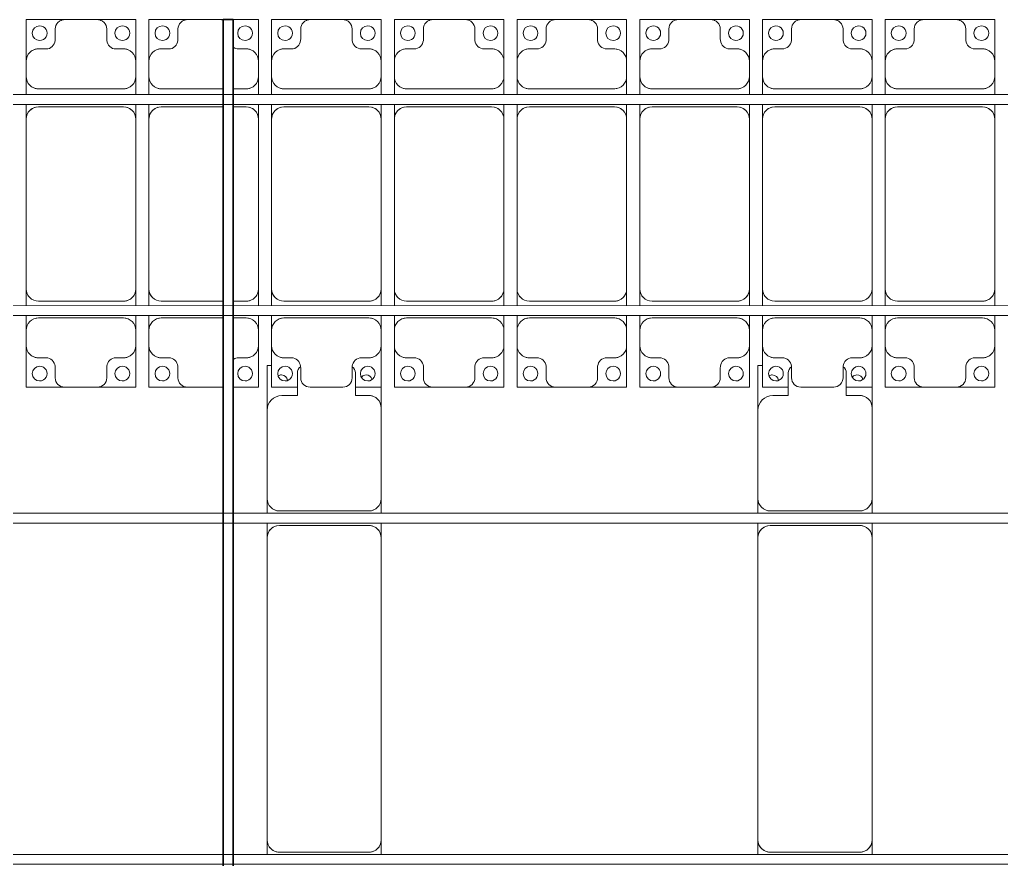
# Model space of a CAD drawing. Header units: millimetres. Extents: x -201615 to 10595, y 61217 to 115919.
# Drawn here: x -159125 to -155125, y 105332 to 108752 of the extents above; entities that cross this region are included whole.
import ezdxf

# ---------------------------------------------------------------- set-up
doc = ezdxf.new("R2010")
doc.units = ezdxf.units.MM
doc.layers.add('A-GENM', color=13, linetype='Continuous', lineweight=9)
doc.layers.add('S-BEAM', color=12, linetype='Continuous', lineweight=9)

# ---------------------------------------------------------------- blocks, each defined once
blk = doc.blocks.new('Dai phaodi lai - DẢI PHAO ĐI LẠI-38152-BỐ TRÍ KHUNG KẾT CẤU BÈ PIN 03')
at = {"layer": 'A-GENM', "color": 7}
for p, q in [((34776.8, 748.4), (34933.1, 748.4)), ((34776.8, 579.3), (34776.8, 748.4)), ((35066.9, 748.4), (34933.1, 748.4)), ((35066.9, 748.4), (35223.2, 748.4)), ((35223.2, 748.4), (35223.2, 579.3)), ((35276.8, 748.4), (35433.1, 748.4)), ((35276.8, 579.3), (35276.8, 748.4)), ((35566.9, 748.4), (35433.1, 748.4)), ((35566.9, 748.4), (35579.8, 748.4)), ((35619.8, 748.4), (35723.2, 748.4)), ((35723.2, 748.4), (35723.2, 579.3)), ((35776.8, 748.4), (35933.1, 748.4)), ((35776.8, 579.3), (35776.8, 748.4)), ((36066.9, 748.4), (35933.1, 748.4)), ((36066.9, 748.4), (36223.2, 748.4)), ((36223.2, 748.4), (36223.2, 579.3)), ((36276.8, 748.4), (36433.1, 748.4)), ((36276.8, 579.3), (36276.8, 748.4)), ((36566.9, 748.4), (36433.1, 748.4)), ((36566.9, 748.4), (36723.2, 748.4)), ((36723.2, 748.4), (36723.2, 579.3)), ((36776.8, 748.4), (36933.1, 748.4)), ((36776.8, 579.3), (36776.8, 748.4)), ((37066.9, 748.4), (36933.1, 748.4)), ((37066.9, 748.4), (37223.2, 748.4)), ((37223.2, 748.4), (37223.2, 579.3)), ((37276.8, 748.4), (37433.1, 748.4)), ((37276.8, 579.3), (37276.8, 748.4)), ((37566.9, 748.4), (37433.1, 748.4)), ((37566.9, 748.4), (37723.2, 748.4)), ((37723.2, 748.4), (37723.2, 579.3)), ((37776.8, 748.4), (37933.1, 748.4)), ((37776.8, 579.3), (37776.8, 748.4)), ((38066.9, 748.4), (37933.1, 748.4)), ((38066.9, 748.4), (38223.2, 748.4)), ((38223.2, 748.4), (38223.2, 579.3)), ((38276.8, 748.4), (38433.1, 748.4)), ((38276.8, 579.3), (38276.8, 748.4)), ((38566.9, 748.4), (38433.1, 748.4)), ((38566.9, 748.4), (38723.2, 748.4)), ((38723.2, 748.4), (38723.2, 579.3)), ((34895.1, 710.4), (34895.1, 670.7)), ((35104.9, 670.7), (35104.9, 710.4)), ((35395.1, 710.4), (35395.1, 670.7)), ((35895.1, 710.4), (35895.1, 670.7)), ((36104.9, 670.7), (36104.9, 710.4)), ((36395.1, 710.4), (36395.1, 670.7)), ((36604.9, 670.7), (36604.9, 710.4)), ((36895.1, 710.4), (36895.1, 670.7)), ((37104.9, 670.7), (37104.9, 710.4)), ((37395.1, 710.4), (37395.1, 670.7)), ((37604.9, 670.7), (37604.9, 710.4)), ((37895.1, 710.4), (37895.1, 670.7)), ((38104.9, 670.7), (38104.9, 710.4)), ((38395.1, 710.4), (38395.1, 670.7)), ((38604.9, 670.7), (38604.9, 710.4)), ((34864.3, 629.3), (34826.8, 629.3)), ((35173.2, 629.3), (35135.7, 629.3)), ((35364.3, 629.3), (35326.8, 629.3)), ((35673.2, 629.3), (35635.7, 629.3)), ((35864.3, 629.3), (35826.8, 629.3)), ((36173.2, 629.3), (36135.7, 629.3)), ((36364.3, 629.3), (36326.8, 629.3)), ((36673.2, 629.3), (36635.7, 629.3)), ((36864.3, 629.3), (36826.8, 629.3)), ((37173.2, 629.3), (37135.7, 629.3)), ((37364.3, 629.3), (37326.8, 629.3)), ((37673.2, 629.3), (37635.7, 629.3)), ((37864.3, 629.3), (37826.8, 629.3)), ((38173.2, 629.3), (38135.7, 629.3)), ((38364.3, 629.3), (38326.8, 629.3)), ((38673.2, 629.3), (38635.7, 629.3)), ((34776.8, 579.3), (34776.8, 516.7)), ((35223.2, 516.7), (35223.2, 579.3)), ((35276.8, 579.3), (35276.8, 516.7)), ((35723.2, 516.7), (35723.2, 579.3)), ((35776.8, 579.3), (35776.8, 516.7)), ((36223.2, 516.7), (36223.2, 579.3)), ((36276.8, 579.3), (36276.8, 516.7)), ((36723.2, 516.7), (36723.2, 579.3)), ((36776.8, 579.3), (36776.8, 516.7)), ((37223.2, 516.7), (37223.2, 579.3)), ((37276.8, 579.3), (37276.8, 516.7)), ((37723.2, 516.7), (37723.2, 579.3)), ((37776.8, 579.3), (37776.8, 516.7)), ((38223.2, 516.7), (38223.2, 579.3)), ((38276.8, 579.3), (38276.8, 516.7)), ((38723.2, 516.7), (38723.2, 579.3)), ((34776.8, 443.3), (34776.8, 516.7)), ((35223.2, 516.7), (35223.2, 443.3)), ((35276.8, 443.3), (35276.8, 516.7)), ((35723.2, 516.7), (35723.2, 443.3)), ((35776.8, 443.3), (35776.8, 516.7)), ((36223.2, 516.7), (36223.2, 443.3)), ((36276.8, 443.3), (36276.8, 516.7)), ((36723.2, 516.7), (36723.2, 443.3)), ((36776.8, 443.3), (36776.8, 516.7)), ((37223.2, 516.7), (37223.2, 443.3)), ((37276.8, 443.3), (37276.8, 516.7)), ((37723.2, 516.7), (37723.2, 443.3)), ((37776.8, 443.3), (37776.8, 516.7)), ((38223.2, 516.7), (38223.2, 443.3)), ((38276.8, 443.3), (38276.8, 516.7)), ((38723.2, 516.7), (38723.2, 443.3)), ((34826.8, 466.7), (35173.2, 466.7)), ((35326.8, 466.7), (35579.8, 466.7)), ((35619.8, 466.7), (35673.2, 466.7)), ((35826.8, 466.7), (36173.2, 466.7)), ((36326.8, 466.7), (36673.2, 466.7)), ((36826.8, 466.7), (37173.2, 466.7)), ((37326.8, 466.7), (37673.2, 466.7)), ((37826.8, 466.7), (38173.2, 466.7)), ((38326.8, 466.7), (38673.2, 466.7)), ((34776.8, 343.3), (34776.8, 403.3)), ((35223.2, 403.3), (35223.2, 343.3)), ((35276.8, 343.3), (35276.8, 403.3)), ((35723.2, 403.3), (35723.2, 343.3)), ((35776.8, 343.3), (35776.8, 403.3)), ((36223.2, 403.3), (36223.2, 343.3)), ((36276.8, 343.3), (36276.8, 403.3)), ((36723.2, 403.3), (36723.2, 343.3)), ((36776.8, 343.3), (36776.8, 403.3)), ((37223.2, 403.3), (37223.2, 343.3)), ((37276.8, 343.3), (37276.8, 403.3)), ((37723.2, 403.3), (37723.2, 343.3)), ((37776.8, 343.3), (37776.8, 403.3)), ((38223.2, 403.3), (38223.2, 343.3)), ((38276.8, 343.3), (38276.8, 403.3)), ((38723.2, 403.3), (38723.2, 343.3)), ((35173.2, 393.3), (34826.8, 393.3)), ((35579.8, 393.3), (35326.8, 393.3)), ((35673.2, 393.3), (35619.8, 393.3)), ((36173.2, 393.3), (35826.8, 393.3)), ((36673.2, 393.3), (36326.8, 393.3)), ((37173.2, 393.3), (36826.8, 393.3)), ((37673.2, 393.3), (37326.8, 393.3)), ((38173.2, 393.3), (37826.8, 393.3)), ((38673.2, 393.3), (38326.8, 393.3)), ((34776.8, 343.3), (34776.8, -348.3)), ((35223.2, -348.3), (35223.2, 343.3)), ((35276.8, 343.3), (35276.8, -348.3)), ((35723.2, -348.3), (35723.2, 343.3)), ((35776.8, 343.3), (35776.8, -348.3)), ((36223.2, -348.3), (36223.2, 343.3)), ((36276.8, 343.3), (36276.8, -348.3)), ((36723.2, -348.3), (36723.2, 343.3)), ((36776.8, 343.3), (36776.8, -348.3)), ((37223.2, -348.3), (37223.2, 343.3)), ((37276.8, 343.3), (37276.8, -348.3)), ((37723.2, -348.3), (37723.2, 343.3)), ((37776.8, 343.3), (37776.8, -348.3)), ((38223.2, -348.3), (38223.2, 343.3)), ((38276.8, 343.3), (38276.8, -348.3)), ((38723.2, -348.3), (38723.2, 343.3)), ((34776.8, -416.7), (34776.8, -348.3)), ((35223.2, -348.3), (35223.2, -416.7)), ((35276.8, -416.7), (35276.8, -348.3)), ((35723.2, -348.3), (35723.2, -416.7)), ((35776.8, -416.7), (35776.8, -348.3)), ((36223.2, -348.3), (36223.2, -416.7)), ((36276.8, -416.7), (36276.8, -348.3)), ((36723.2, -348.3), (36723.2, -416.7)), ((36776.8, -416.7), (36776.8, -348.3)), ((37223.2, -348.3), (37223.2, -416.7)), ((37276.8, -416.7), (37276.8, -348.3)), ((37723.2, -348.3), (37723.2, -416.7)), ((37776.8, -416.7), (37776.8, -348.3)), ((38223.2, -348.3), (38223.2, -416.7)), ((38276.8, -416.7), (38276.8, -348.3)), ((38723.2, -348.3), (38723.2, -416.7)), ((34826.8, -398.3), (35173.2, -398.3)), ((35326.8, -398.3), (35579.8, -398.3)), ((35619.8, -398.3), (35673.2, -398.3)), ((35826.8, -398.3), (36173.2, -398.3)), ((36326.8, -398.3), (36673.2, -398.3)), ((36826.8, -398.3), (37173.2, -398.3)), ((37326.8, -398.3), (37673.2, -398.3)), ((37826.8, -398.3), (38173.2, -398.3)), ((38326.8, -398.3), (38673.2, -398.3)), ((34776.8, -516.7), (34776.8, -456.7)), ((35173.2, -466.7), (34826.8, -466.7)), ((35223.2, -456.7), (35223.2, -516.7)), ((35276.8, -516.7), (35276.8, -456.7)), ((35579.8, -466.7), (35326.8, -466.7)), ((35673.2, -466.7), (35619.8, -466.7)), ((35723.2, -456.7), (35723.2, -516.7)), ((35776.8, -516.7), (35776.8, -456.7)), ((36173.2, -466.7), (35826.8, -466.7)), ((36223.2, -456.7), (36223.2, -516.7)), ((36276.8, -516.7), (36276.8, -456.7)), ((36673.2, -466.7), (36326.8, -466.7)), ((36723.2, -456.7), (36723.2, -516.7)), ((36776.8, -516.7), (36776.8, -456.7)), ((37173.2, -466.7), (36826.8, -466.7)), ((37223.2, -456.7), (37223.2, -516.7)), ((37276.8, -516.7), (37276.8, -456.7)), ((37673.2, -466.7), (37326.8, -466.7)), ((37723.2, -456.7), (37723.2, -516.7)), ((37776.8, -516.7), (37776.8, -456.7)), ((38173.2, -466.7), (37826.8, -466.7)), ((38223.2, -456.7), (38223.2, -516.7)), ((38276.8, -516.7), (38276.8, -456.7)), ((38673.2, -466.7), (38326.8, -466.7)), ((38723.2, -456.7), (38723.2, -516.7)), ((34776.8, -516.7), (34776.8, -579.3)), ((35223.2, -579.3), (35223.2, -516.7)), ((35276.8, -516.7), (35276.8, -579.3)), ((35723.2, -579.3), (35723.2, -516.7)), ((35776.8, -516.7), (35776.8, -579.3)), ((36223.2, -579.3), (36223.2, -516.7)), ((36276.8, -516.7), (36276.8, -579.3)), ((36723.2, -579.3), (36723.2, -516.7)), ((36776.8, -516.7), (36776.8, -579.3)), ((37223.2, -579.3), (37223.2, -516.7)), ((37276.8, -516.7), (37276.8, -579.3)), ((37723.2, -579.3), (37723.2, -516.7)), ((37776.8, -516.7), (37776.8, -579.3)), ((38223.2, -579.3), (38223.2, -516.7)), ((38276.8, -516.7), (38276.8, -579.3)), ((38723.2, -579.3), (38723.2, -516.7)), ((34776.8, -748.4), (34776.8, -579.3)), ((35223.2, -579.3), (35223.2, -748.4)), ((35276.8, -748.4), (35276.8, -579.3)), ((35723.2, -579.3), (35723.2, -748.4)), ((35776.8, -748.4), (35776.8, -579.3)), ((36223.2, -579.3), (36223.2, -748.4)), ((36276.8, -748.4), (36276.8, -579.3)), ((36723.2, -579.3), (36723.2, -748.4)), ((36776.8, -748.4), (36776.8, -579.3)), ((37223.2, -579.3), (37223.2, -748.4)), ((37276.8, -748.4), (37276.8, -579.3)), ((37723.2, -579.3), (37723.2, -748.4)), ((37776.8, -748.4), (37776.8, -579.3)), ((38223.2, -579.3), (38223.2, -748.4)), ((38276.8, -748.4), (38276.8, -579.3)), ((38723.2, -579.3), (38723.2, -748.4)), ((34826.8, -629.3), (34864.3, -629.3)), ((35135.7, -629.3), (35173.2, -629.3)), ((35326.8, -629.3), (35364.3, -629.3)), ((35635.7, -629.3), (35673.2, -629.3)), ((35826.8, -629.3), (35864.3, -629.3)), ((36135.7, -629.3), (36173.2, -629.3)), ((36326.8, -629.3), (36364.3, -629.3)), ((36635.7, -629.3), (36673.2, -629.3)), ((36826.8, -629.3), (36864.3, -629.3)), ((37135.7, -629.3), (37173.2, -629.3)), ((37326.8, -629.3), (37364.3, -629.3)), ((37635.7, -629.3), (37673.2, -629.3)), ((37826.8, -629.3), (37864.3, -629.3)), ((38135.7, -629.3), (38173.2, -629.3)), ((38326.8, -629.3), (38364.3, -629.3)), ((38635.7, -629.3), (38673.2, -629.3)), ((34895.1, -670.7), (34895.1, -710.4)), ((35104.9, -710.4), (35104.9, -670.7)), ((35395.1, -670.7), (35395.1, -710.4)), ((35895.1, -670.7), (35895.1, -710.4)), ((36104.9, -710.4), (36104.9, -670.7)), ((36395.1, -670.7), (36395.1, -710.4)), ((36604.9, -710.4), (36604.9, -670.7)), ((36895.1, -670.7), (36895.1, -710.4)), ((37104.9, -710.4), (37104.9, -670.7)), ((37395.1, -670.7), (37395.1, -710.4)), ((37604.9, -710.4), (37604.9, -670.7)), ((37895.1, -670.7), (37895.1, -710.4)), ((38104.9, -710.4), (38104.9, -670.7)), ((38395.1, -670.7), (38395.1, -710.4)), ((38604.9, -710.4), (38604.9, -670.7)), ((34933.1, -748.4), (34776.8, -748.4)), ((34933.1, -748.4), (35066.9, -748.4)), ((35223.2, -748.4), (35066.9, -748.4)), ((35433.1, -748.4), (35276.8, -748.4)), ((35433.1, -748.4), (35566.9, -748.4)), ((35579.8, -748.4), (35566.9, -748.4)), ((35723.2, -748.4), (35619.8, -748.4)), ((35881.6, -748.4), (35776.8, -748.4)), ((35933.1, -748.4), (36066.9, -748.4)), ((36223.2, -748.4), (36118, -748.4)), ((36433.1, -748.4), (36276.8, -748.4)), ((36433.1, -748.4), (36566.9, -748.4)), ((36723.2, -748.4), (36566.9, -748.4)), ((36933.1, -748.4), (36776.8, -748.4)), ((36933.1, -748.4), (37066.9, -748.4)), ((37223.2, -748.4), (37066.9, -748.4)), ((37433.1, -748.4), (37276.8, -748.4)), ((37433.1, -748.4), (37566.9, -748.4)), ((37723.2, -748.4), (37566.9, -748.4)), ((37881.6, -748.4), (37776.8, -748.4)), ((37933.1, -748.4), (38066.9, -748.4)), ((38223.2, -748.4), (38118, -748.4)), ((38433.1, -748.4), (38276.8, -748.4)), ((38433.1, -748.4), (38566.9, -748.4)), ((38723.2, -748.4), (38566.9, -748.4))]:
    blk.add_line(p, q, dxfattribs=at)
for centre, radius, start, end in [((34831.6, 693.3), 30, 90, 270), ((34831.6, 693.3), 30, 270, 90), ((34933.1, 710.4), 38, 90, 180), ((34933.1, 710.4), 38, 90, 120), ((35066.9, 710.4), 38, 0, 90), ((35066.9, 710.4), 38, 60, 90), ((35168.4, 693.3), 30, 90, 270), ((35168.4, 693.3), 30, 270, 90), ((35331.6, 693.3), 30, 90, 270), ((35331.6, 693.3), 30, 270, 90), ((35433.1, 710.4), 38, 90, 180), ((35433.1, 710.4), 38, 90, 120), ((35566.9, 710.4), 38, 75, 90), ((35566.9, 710.4), 38, 75, 90), ((35668.4, 693.3), 30, 90, 270), ((35668.4, 693.3), 30, 270, 90), ((35831.6, 693.3), 30, 90, 270), ((35831.6, 693.3), 30, 270, 90), ((35933.1, 710.4), 38, 90, 180), ((35933.1, 710.4), 38, 90, 120), ((36066.9, 710.4), 38, 0, 90), ((36066.9, 710.4), 38, 60, 90), ((36168.4, 693.3), 30, 90, 270), ((36168.4, 693.3), 30, 270, 90), ((36331.6, 693.3), 30, 90, 270), ((36331.6, 693.3), 30, 270, 90), ((36433.1, 710.4), 38, 90, 180), ((36433.1, 710.4), 38, 90, 120), ((36566.9, 710.4), 38, 0, 90), ((36566.9, 710.4), 38, 60, 90), ((36668.4, 693.3), 30, 90, 270), ((36668.4, 693.3), 30, 270, 90), ((36831.6, 693.3), 30, 90, 270), ((36831.6, 693.3), 30, 270, 90), ((36933.1, 710.4), 38, 90, 180), ((36933.1, 710.4), 38, 90, 120), ((37066.9, 710.4), 38, 0, 90), ((37066.9, 710.4), 38, 60, 90), ((37168.4, 693.3), 30, 90, 270), ((37168.4, 693.3), 30, 270, 90), ((37331.6, 693.3), 30, 90, 270), ((37331.6, 693.3), 30, 270, 90), ((37433.1, 710.4), 38, 90, 180), ((37433.1, 710.4), 38, 90, 120), ((37566.9, 710.4), 38, 360, 90), ((37566.9, 710.4), 38, 60, 90), ((37668.4, 693.3), 30, 90, 270), ((37668.4, 693.3), 30, 270, 90), ((37831.6, 693.3), 30, 90, 270), ((37831.6, 693.3), 30, 270, 90), ((37933.1, 710.4), 38, 90, 180), ((37933.1, 710.4), 38, 90, 120), ((38066.9, 710.4), 38, 0, 90), ((38066.9, 710.4), 38, 60, 90), ((38168.4, 693.3), 30, 90, 270), ((38168.4, 693.3), 30, 270, 90), ((38331.6, 693.3), 30, 90, 270), ((38331.6, 693.3), 30, 270, 90), ((38433.1, 710.4), 38, 90, 180), ((38433.1, 710.4), 38, 90, 116.8123), ((38566.9, 710.4), 38, 0, 90), ((38566.9, 710.4), 38, 60, 90), ((38668.4, 693.3), 30, 90, 270), ((38668.4, 693.3), 30, 270, 90), ((34855.2, 668.2), 40, 283.1885, 3.5081), ((35144.8, 668.2), 40, 176.4919, 256.8115), ((35355.2, 668.2), 40, 283.1885, 3.5081), ((35855.2, 668.2), 40, 283.1885, 3.5081), ((36144.8, 668.2), 40, 176.4919, 256.8115), ((36355.2, 668.2), 40, 283.1885, 3.5081), ((36644.8, 668.2), 40, 176.4919, 256.8115), ((36855.2, 668.2), 40, 283.1885, 3.5081), ((37144.8, 668.2), 40, 176.4919, 256.8115), ((37355.2, 668.2), 40, 283.1885, 3.5081), ((37644.8, 668.2), 40, 176.4919, 256.8115), ((37855.2, 668.2), 40, 283.1885, 3.5081), ((38144.8, 668.2), 40, 176.4919, 256.8115), ((38355.2, 668.2), 40, 283.1885, 3.5081), ((38644.8, 668.2), 40, 176.4919, 256.8115), ((34826.8, 579.3), 50, 90, 180), ((34826.8, 579.3), 50, 90, 120), ((35173.2, 579.3), 50, 360, 90), ((35173.2, 579.3), 50, 60, 90), ((35326.8, 579.3), 50, 90, 180), ((35326.8, 579.3), 50, 90, 120), ((35644.8, 668.2), 40, 231.1785, 256.8115), ((35673.2, 579.3), 50, 360, 90), ((35673.2, 579.3), 50, 60, 90), ((35826.8, 579.3), 50, 90, 180), ((35826.8, 579.3), 50, 90, 120), ((36173.2, 579.3), 50, 0, 90), ((36173.2, 579.3), 50, 60, 90), ((36326.8, 579.3), 50, 90, 180), ((36326.8, 579.3), 50, 90, 120), ((36673.2, 579.3), 50, 0, 90), ((36673.2, 579.3), 50, 60, 90), ((36826.8, 579.3), 50, 90, 180), ((36826.8, 579.3), 50, 90, 120), ((37173.2, 579.3), 50, 0, 90), ((37173.2, 579.3), 50, 60, 87.9118), ((37326.8, 579.3), 50, 90, 180), ((37326.8, 579.3), 50, 90, 120), ((37673.2, 579.3), 50, 0, 90), ((37673.2, 579.3), 50, 60, 90), ((37826.8, 579.3), 50, 90, 180), ((37826.8, 579.3), 50, 90, 120), ((38173.2, 579.3), 50, 0, 90), ((38173.2, 579.3), 50, 60, 90), ((38326.8, 579.3), 50, 90, 180), ((38326.8, 579.3), 50, 90, 120), ((38673.2, 579.3), 50, 0, 90), ((38673.2, 579.3), 50, 60, 90), ((34826.8, 516.7), 50, 180, 270), ((35173.2, 516.7), 50, 270, 0), ((35326.8, 516.7), 50, 180, 270), ((35673.2, 516.7), 50, 270, 360), ((35826.8, 516.7), 50, 180, 270), ((36173.2, 516.7), 50, 270, 0), ((36326.8, 516.7), 50, 180, 270), ((36673.2, 516.7), 50, 270, 0), ((36826.8, 516.7), 50, 180, 270), ((37173.2, 516.7), 50, 270, 0), ((37326.8, 516.7), 50, 180, 270), ((37673.2, 516.7), 50, 270, 0), ((37826.8, 516.7), 50, 180, 270), ((38173.2, 516.7), 50, 270, 0), ((38326.8, 516.7), 50, 180, 270), ((38673.2, 516.7), 50, 270, 0), ((34826.8, 516.7), 50, 240, 270), ((35173.2, 516.7), 50, 270, 300), ((35326.8, 516.7), 50, 240, 270), ((35673.2, 516.7), 50, 270, 300), ((35826.8, 516.7), 50, 240, 270), ((36173.2, 516.7), 50, 270, 300), ((36326.8, 516.7), 50, 240, 270), ((36673.2, 516.7), 50, 270, 300), ((36826.8, 516.7), 50, 240, 270), ((37173.2, 516.7), 50, 272.0857, 300), ((37326.8, 516.7), 50, 240, 270), ((37673.2, 516.7), 50, 270, 300), ((37826.8, 516.7), 50, 240, 270), ((38173.2, 516.7), 50, 270, 300), ((38326.8, 516.7), 50, 240, 270), ((38673.2, 516.7), 50, 270, 300), ((34826.8, 343.3), 50, 90, 180), ((34826.8, 343.3), 50, 150, 180), ((34826.8, 343.3), 50, 105, 135), ((35173.2, 343.3), 50, 360, 90), ((35173.2, 343.3), 50, 45, 75), ((35326.8, 343.3), 50, 90, 180), ((35326.8, 343.3), 50, 150, 180), ((35326.8, 343.3), 50, 105.3309, 135), ((35673.2, 343.3), 50, 360, 90), ((35673.2, 343.3), 50, 45, 75), ((35826.8, 343.3), 50, 90, 180), ((35826.8, 343.3), 50, 150, 180), ((35826.8, 343.3), 50, 105, 135), ((36173.2, 343.3), 50, 360, 90), ((36173.2, 343.3), 50, 45, 75), ((36326.8, 343.3), 50, 90, 180), ((36326.8, 343.3), 50, 150, 180), ((36326.8, 343.3), 50, 105, 135), ((36673.2, 343.3), 50, 360, 90), ((36673.2, 343.3), 50, 45, 75), ((36826.8, 343.3), 50, 90, 180), ((36826.8, 343.3), 50, 150, 180), ((36826.8, 343.3), 50, 105, 135), ((37173.2, 343.3), 50, 360, 90), ((37173.2, 343.3), 50, 45, 75), ((37326.8, 343.3), 50, 90, 180), ((37326.8, 343.3), 50, 150, 180), ((37326.8, 343.3), 50, 105, 135), ((37673.2, 343.3), 50, 360, 90), ((37673.2, 343.3), 50, 45, 75), ((37826.8, 343.3), 50, 90, 180), ((37826.8, 343.3), 50, 150, 180), ((37826.8, 343.3), 50, 105, 135), ((38173.2, 343.3), 50, 360, 90), ((38173.2, 343.3), 50, 45, 75), ((38326.8, 343.3), 50, 90, 180), ((38326.8, 343.3), 50, 150, 180), ((38326.8, 343.3), 50, 105, 135), ((38673.2, 343.3), 50, 360, 90), ((38673.2, 343.3), 50, 45, 75), ((34826.8, -348.3), 50, 180, 270), ((35173.2, -348.3), 50, 270, 360), ((35326.8, -348.3), 50, 180, 270), ((35673.2, -348.3), 50, 270, 360), ((35826.8, -348.3), 50, 180, 270), ((36173.2, -348.3), 50, 270, 360), ((36326.8, -348.3), 50, 180, 270), ((36673.2, -348.3), 50, 270, 0), ((36826.8, -348.3), 50, 180, 270), ((37173.2, -348.3), 50, 270, 360), ((37326.8, -348.3), 50, 180, 270), ((37673.2, -348.3), 50, 270, 360), ((37826.8, -348.3), 50, 180, 270), ((38173.2, -348.3), 50, 270, 360), ((38326.8, -348.3), 50, 180, 270), ((38673.2, -348.3), 50, 270, 360), ((34826.8, -348.3), 50, 195, 225), ((35173.2, -348.3), 50, 270, 300), ((35173.2, -348.3), 50, 315, 345), ((35326.8, -348.3), 50, 195, 225), ((35673.2, -348.3), 50, 270, 300), ((35673.2, -348.3), 50, 315, 345), ((35826.8, -348.3), 50, 195, 225), ((36173.2, -348.3), 50, 270, 300), ((36173.2, -348.3), 50, 315, 345), ((36326.8, -348.3), 50, 195, 225), ((36673.2, -348.3), 50, 270, 300), ((36673.2, -348.3), 50, 315, 345), ((36826.8, -348.3), 50, 195, 225), ((37173.2, -348.3), 50, 272.0725, 300), ((37173.2, -348.3), 50, 315, 345), ((37326.8, -348.3), 50, 195, 225), ((37673.2, -348.3), 50, 270, 300), ((37673.2, -348.3), 50, 315, 345), ((37826.8, -348.3), 50, 195, 225), ((38173.2, -348.3), 50, 270, 300), ((38173.2, -348.3), 50, 316.1117, 345), ((38326.8, -348.3), 50, 195, 225), ((38673.2, -348.3), 50, 270, 300), ((38673.2, -348.3), 50, 315, 345), ((34826.8, -516.7), 50, 90, 180), ((34826.8, -516.7), 50, 90, 120), ((35173.2, -516.7), 50, 360, 90), ((35173.2, -516.7), 50, 60, 90), ((35326.8, -516.7), 50, 90, 180), ((35326.8, -516.7), 50, 90, 120), ((35673.2, -516.7), 50, 360, 90), ((35673.2, -516.7), 50, 60, 90), ((35826.8, -516.7), 50, 90, 180), ((35826.8, -516.7), 50, 90, 120), ((36173.2, -516.7), 50, 0, 90), ((36173.2, -516.7), 50, 60, 90), ((36326.8, -516.7), 50, 90, 180), ((36326.8, -516.7), 50, 90, 120), ((36673.2, -516.7), 50, 0, 90), ((36673.2, -516.7), 50, 60, 90), ((36826.8, -516.7), 50, 90, 180), ((36826.8, -516.7), 50, 90, 120), ((37173.2, -516.7), 50, 360, 90), ((37173.2, -516.7), 50, 60, 87.9286), ((37326.8, -516.7), 50, 90, 180), ((37326.8, -516.7), 50, 90, 120), ((37673.2, -516.7), 50, 0, 90), ((37673.2, -516.7), 50, 60, 90), ((37826.8, -516.7), 50, 90, 180), ((37826.8, -516.7), 50, 90, 120), ((38173.2, -516.7), 50, 360, 90), ((38173.2, -516.7), 50, 60, 90), ((38326.8, -516.7), 50, 90, 180), ((38326.8, -516.7), 50, 90, 120), ((38673.2, -516.7), 50, 360, 90), ((38673.2, -516.7), 50, 60, 90), ((34826.8, -579.3), 50, 180, 270), ((35173.2, -579.3), 50, 270, 0), ((35326.8, -579.3), 50, 180, 270), ((35673.2, -579.3), 50, 270, 0), ((35826.8, -579.3), 50, 180, 270), ((36173.2, -579.3), 50, 270, 360), ((36326.8, -579.3), 50, 180, 270), ((36673.2, -579.3), 50, 270, 360), ((36826.8, -579.3), 50, 180, 270), ((37173.2, -579.3), 50, 270, 360), ((37326.8, -579.3), 50, 180, 270), ((37673.2, -579.3), 50, 270, 0), ((37826.8, -579.3), 50, 180, 270), ((38173.2, -579.3), 50, 270, 360), ((38326.8, -579.3), 50, 180, 270), ((38673.2, -579.3), 50, 270, 360), ((34826.8, -579.3), 50, 240, 270), ((34855.2, -668.2), 40, 356.4919, 76.8115), ((35144.8, -668.2), 40, 103.1885, 183.5081), ((35173.2, -579.3), 50, 270, 300), ((35326.8, -579.3), 50, 240, 270), ((35355.2, -668.2), 40, 356.4919, 76.8115), ((35644.8, -668.2), 40, 103.1885, 128.8215), ((35673.2, -579.3), 50, 270, 300), ((35826.8, -579.3), 50, 240, 270), ((35855.2, -668.2), 40, 356.4919, 76.8115), ((36144.8, -668.2), 40, 103.1885, 183.5081), ((36173.2, -579.3), 50, 270, 300), ((36326.8, -579.3), 50, 240, 270), ((36355.2, -668.2), 40, 356.4919, 76.8115), ((36644.8, -668.2), 40, 103.1885, 183.5081), ((36673.2, -579.3), 50, 270, 300), ((36826.8, -579.3), 50, 240, 270), ((36855.2, -668.2), 40, 356.4919, 76.8115), ((37144.8, -668.2), 40, 103.1885, 183.5081), ((37173.2, -579.3), 50, 272.0689, 300), ((37326.8, -579.3), 50, 240, 270), ((37355.2, -668.2), 40, 356.4919, 76.8115), ((37644.8, -668.2), 40, 103.1885, 183.5081), ((37673.2, -579.3), 50, 270, 300), ((37826.8, -579.3), 50, 240, 270), ((37855.2, -668.2), 40, 356.4919, 76.8115), ((38144.8, -668.2), 40, 103.1885, 183.5081), ((38173.2, -579.3), 50, 270, 300), ((38326.8, -579.3), 50, 240, 270), ((38355.2, -668.2), 40, 356.4919, 76.8115), ((38644.8, -668.2), 40, 103.1885, 183.5081), ((38673.2, -579.3), 50, 270, 300), ((34831.6, -693.3), 30, 90, 270), ((34831.6, -693.3), 30, 270, 90), ((35168.4, -693.3), 30, 90, 270), ((35168.4, -693.3), 30, 270, 90), ((35331.6, -693.3), 30, 90, 270), ((35331.6, -693.3), 30, 270, 90), ((35668.4, -693.3), 30, 90, 270), ((35668.4, -693.3), 30, 270, 90), ((35831.6, -693.3), 30, 90, 270), ((35831.6, -693.3), 30, 270, 90), ((36168.4, -693.3), 30, 90, 270), ((36168.4, -693.3), 30, 270, 90), ((36331.6, -693.3), 30, 90, 270), ((36331.6, -693.3), 30, 270, 90), ((36668.4, -693.3), 30, 90, 270), ((36668.4, -693.3), 30, 270, 90), ((36831.6, -693.3), 30, 90, 270), ((36831.6, -693.3), 30, 270, 90), ((37168.4, -693.3), 30, 90, 270), ((37168.4, -693.3), 30, 270, 90), ((37331.6, -693.3), 30, 90, 270), ((37331.6, -693.3), 30, 270, 90), ((37668.4, -693.3), 30, 90, 270), ((37668.4, -693.3), 30, 270, 90), ((37831.6, -693.3), 30, 90, 270), ((37831.6, -693.3), 30, 270, 90), ((38168.4, -693.3), 30, 90, 270), ((38168.4, -693.3), 30, 270, 90), ((38331.6, -693.3), 30, 90, 270), ((38331.6, -693.3), 30, 270, 90), ((38668.4, -693.3), 30, 90, 270), ((38668.4, -693.3), 30, 270, 90), ((34933.1, -710.4), 38, 180, 270), ((35066.9, -710.4), 38, 270, 360), ((35433.1, -710.4), 38, 180, 270), ((35933.1, -710.4), 38, 180, 270), ((36066.9, -710.4), 38, 270, 360), ((36433.1, -710.4), 38, 180, 270), ((36566.9, -710.4), 38, 270, 0), ((36933.1, -710.4), 38, 180, 270), ((37066.9, -710.4), 38, 270, 0), ((37433.1, -710.4), 38, 180, 270), ((37566.9, -710.4), 38, 270, 360), ((37933.1, -710.4), 38, 180, 270), ((38066.9, -710.4), 38, 270, 0), ((38433.1, -710.4), 38, 180, 270), ((38566.9, -710.4), 38, 270, 0), ((34933.1, -710.4), 38, 240, 270), ((35066.9, -710.4), 38, 270, 300), ((35433.1, -710.4), 38, 240, 270), ((35566.9, -710.4), 38, 270, 285), ((35566.9, -710.4), 38, 270, 285), ((36433.1, -710.4), 38, 240, 270), ((36566.9, -710.4), 38, 270, 300), ((36933.1, -710.4), 38, 240, 270), ((37066.9, -710.4), 38, 270, 300), ((37433.1, -710.4), 38, 240, 270), ((37566.9, -710.4), 38, 270, 300), ((38433.1, -710.4), 38, 243.1554, 270), ((38566.9, -710.4), 38, 270, 300)]:
    blk.add_arc(centre, radius, start, end, dxfattribs=at)
blk = doc.blocks.new('Dai phao do pin - DẢI PHAO ĐỠ PIN-16696-BỐ TRÍ KHUNG KẾT CẤU BÈ PIN 03')
at = {"layer": 'A-GENM', "color": 7}
for p, q in [((31950.3, 241.6), (32009.7, 241.6)), ((33240.3, 241.6), (32009.7, 241.6)), ((33240.3, 241.6), (33300.3, 241.6)), ((33340.3, 241.6), (33399.7, 241.6)), ((33759.7, 241.6), (33399.7, 241.6)), ((33759.7, 241.6), (33942.2, 241.6)), ((33942.2, 241.6), (33942.2, 223.1)), ((31959.7, 191.6), (31959.7, -173.4)), ((33290.3, -173.4), (33290.3, 191.6)), ((33349.7, 191.6), (33349.7, -173.4)), ((33819.7, 118.2), (33819.7, 181.6)), ((33912.2, 118.2), (33819.7, 118.2)), ((33819.7, -173.4), (33819.7, -118.2)), ((33819.7, -118.2), (33912.2, -118.2)), ((32009.7, -223.4), (31950.3, -223.4)), ((32009.7, -223.4), (33240.3, -223.4)), ((33300.3, -223.4), (33240.3, -223.4)), ((33399.7, -223.4), (33340.3, -223.4)), ((33399.7, -223.4), (33769.7, -223.4)), ((33854, -223.4), (33769.7, -223.4))]:
    blk.add_line(p, q, dxfattribs=at)
for centre, radius, start, end in [((32009.7, 191.6), 50, 90, 180), ((33240.3, 191.6), 50, 360, 90), ((33399.7, 191.6), 50, 90, 180), ((33759.7, 181.6), 60, 360, 90), ((32009.7, 191.6), 50, 120, 180), ((33240.3, 191.6), 50, 15, 75), ((33399.7, 191.6), 50, 150, 180), ((33878.6, 183.2), 25, 275.3835, 0), ((33878.6, 183.2), 25, 360, 30), ((33912.2, 88.2), 30, 34.3261, 90), ((33912.2, -88.2), 30, 270, 324.8292), ((33878.6, -161.8), 25, 0, 45), ((32009.7, -173.4), 50, 180, 270), ((32009.7, -173.4), 50, 180, 210), ((33240.3, -173.4), 50, 270, 360), ((33240.3, -173.4), 50, 330, 360), ((33399.7, -173.4), 50, 180, 270), ((33399.7, -173.4), 50, 180, 210), ((33769.7, -173.4), 50, 270, 0), ((33769.7, -173.4), 50, 330, 0), ((33878.6, -161.8), 25, 285, 0), ((32009.7, -173.4), 50, 225, 255), ((33240.3, -173.4), 50, 285, 315)]:
    blk.add_arc(centre, radius, start, end, dxfattribs=at)
blk = doc.blocks.new('Dầm C52 - Dầm C52-37700-BỐ TRÍ KHUNG KẾT CẤU BÈ PIN 03')
at = {"layer": 'S-BEAM', "color": 1, "lineweight": 18}
for p, q in [((-50562.7, 20), (50562.7, 20)), ((50562.7, -20), (-50562.7, -20))]:
    blk.add_line(p, q, dxfattribs=at)
blk = doc.blocks.new('Dầm C52 - Hộp 40x60-33945-BỐ TRÍ KHUNG KẾT CẤU BÈ PIN 03')
at = {"layer": 'S-BEAM', "color": 3, "lineweight": 35}
for p, q in [((-19602.5, 20), (19602.5, 20)), ((19602.5, 20), (19602.5, -20)), ((19602.5, -20), (-19602.5, -20))]:
    blk.add_line(p, q, dxfattribs=at)
blk = doc.blocks.new('HOBANMONG_BEPIN 3_rvt-1-BỐ TRÍ KHUNG KẾT CẤU BÈ PIN 03')
at = {"layer": 'A-GENM', "lineweight": 9}
for name, p, rotation in [('Dai phaodi lai - DẢI PHAO ĐI LẠI-38152-BỐ TRÍ KHUNG KẾT CẤU BÈ PIN 03', (-193874.7, 108003.4), 0.0007586094741477002), ('Dai phao do pin - DẢI PHAO ĐỠ PIN-16696-BỐ TRÍ KHUNG KẾT CẤU BÈ PIN 03', (-157874.4, 73401.5), 90.00075860989254), ('Dai phao do pin - DẢI PHAO ĐỠ PIN-16696-BỐ TRÍ KHUNG KẾT CẤU BÈ PIN 03', (-155874.4, 73401.5), 90.00075860989254)]:
    blk.add_blockref(name, p, dxfattribs=dict(at, rotation=rotation))
at = {"layer": 'S-BEAM', "lineweight": 9}
for name, p, rotation in [('Dầm C52 - Hộp 40x60-33945-BỐ TRÍ KHUNG KẾT CẤU BÈ PIN 03', (-158274.6, 89149.7), 90.00075860989091), ('Dầm C52 - Dầm C52-37700-BỐ TRÍ KHUNG KẾT CẤU BÈ PIN 03', (-143909.2, 108427.4), 180.0007586094741), ('Dầm C52 - Dầm C52-37700-BỐ TRÍ KHUNG KẾT CẤU BÈ PIN 03', (-143909.2, 107567.4), 180.0007586094741), ('Dầm C52 - Dầm C52-37700-BỐ TRÍ KHUNG KẾT CẤU BÈ PIN 03', (-143909.2, 106722), 180.0007586094741), ('Dầm C52 - Dầm C52-37700-BỐ TRÍ KHUNG KẾT CẤU BÈ PIN 03', (-143909.2, 105332), 180.0007586094741)]:
    blk.add_blockref(name, p, dxfattribs=dict(at, rotation=rotation))

msp = doc.modelspace()

# ---------------------------------------------------------------- block references
at = {"lineweight": 5}
msp.add_blockref('HOBANMONG_BEPIN 3_rvt-1-BỐ TRÍ KHUNG KẾT CẤU BÈ PIN 03', (0, 0), dxfattribs=at)

doc.saveas('drawing.dxf')
